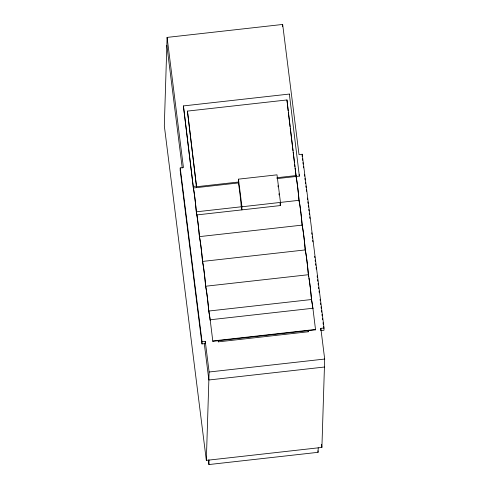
<?xml version="1.0" encoding="UTF-8"?>
<svg xmlns="http://www.w3.org/2000/svg" width="489" height="489" viewBox="0 0 489 489"><rect width="100%" height="100%" fill="white"/><g stroke="black" fill="none" stroke-linecap="round" stroke-linejoin="round"><path stroke-width="0.73" d="M167.097 37.402L164.316 125.783L206.334 460.375L321.903 447.423L324.684 359.048L320.827 328.351L324.036 327.991L302.22 154.243L299.011 154.603L282.666 24.45L167.097 37.402L183.436 167.556L180.227 167.916L180.16 170.196L201.975 343.944L205.184 343.584L205.258 341.304L202.049 341.658L201.975 343.944M276.878 178.632L299.354 176.113L289.354 94.053L183.412 105.924L193.516 189.133A14.664 0.642 83.6 0 1 196.022 209.084L196.627 213.938A14.664 0.642 83.6 0 1 199.133 233.889L199.744 238.742A14.664 0.642 83.6 0 1 202.25 258.693L202.856 263.547A14.664 0.642 83.6 0 1 205.362 283.498L205.973 288.351A14.664 0.642 83.6 0 1 208.479 308.302L209.103 313.284A16.333 0.715 83.6 0 1 209.891 318.217L210.178 320.295M187.44 111.101L196.621 187.629L187.44 111.101L286.964 99.952L296.138 176.474A15.96 0.697 83.6 0 1 299.042 200.313L299.769 204.255A15.96 0.697 83.6 0 1 302.159 225.117A15.96 0.697 83.6 0 1 305.277 249.916A15.96 0.697 83.6 0 1 308.388 274.72A15.96 0.697 83.6 0 1 311.505 299.525A17.628 0.77 83.6 0 1 312.905 308.259L315.552 329.824L212.825 341.334L210.172 319.775A17.628 0.77 83.6 0 0 208.772 311.035A15.96 0.697 83.6 0 0 205.661 286.23A15.96 0.697 83.6 0 0 202.544 261.432A15.96 0.697 83.6 0 0 199.426 236.627A15.96 0.697 83.6 0 0 197.043 215.771L196.315 211.823A15.96 0.697 83.6 0 0 193.412 187.984L183.412 105.924M206.334 460.375L209.115 372.001L205.258 341.304M318.217 447.759L318.07 452.319L208.919 464.55L209.066 459.99M212.825 341.334L212.837 340.955L315.564 329.445L315.552 329.824M308.284 330.289L308.235 331.774L218.345 341.848L218.394 340.362M238.473 179.157L241.945 206.774L241.847 209.885L241.26 206.786A15.96 0.697 83.6 0 0 238.357 182.953L238.473 179.157L277 174.836L280.466 202.458L280.368 205.563L196.902 214.922M282.599 26.626L282.666 24.45M286.964 99.952L288.125 110.722M289.335 94.621L289.354 94.053M302.147 156.529L302.22 154.243M320.827 328.351L320.753 330.631L323.969 330.271L324.036 327.991M193.216 186.45L196.425 186.089M196.651 186.719L238.381 182.042M276.908 177.727L296.169 175.569M238.357 182.953L193.412 187.984L193.198 187.018M196.315 211.823L241.26 206.786M241.945 206.774L299.042 200.313M199.426 236.627L302.159 225.117M202.544 261.432L305.277 249.916M205.661 286.23L308.388 274.72M208.772 311.035L311.505 299.525M210.172 319.775L312.905 308.259M209.115 372.001L324.684 359.048M324.433 367.031L208.858 379.984L204.298 343.645M296.077 176.871L296.242 177.623A14.664 0.642 83.6 0 1 298.479 194.714M299.023 200.906L299.36 202.428M302.361 226.725L301.866 222.379A14.664 0.642 83.6 0 0 300.998 213.944M305.368 251.022L305.588 252.031A14.664 0.642 83.6 0 1 308.094 271.982L308.7 276.835M279.995 203.436L280.368 205.563M312.911 308.785L312.624 306.701A16.333 0.715 83.6 0 0 311.835 301.768L311.261 297.44M299.158 174.579L299.354 176.113M296.138 176.474L295.118 168.137M302.434 158.791L302.624 160.3M302.905 162.568L303.094 164.078M303.382 166.346L303.571 167.855M304.427 174.659L304.616 176.168M304.898 178.43L305.087 179.946M305.374 182.208L305.564 183.723M305.851 185.985L306.041 187.501M306.322 189.763L306.511 191.272M307.367 198.076L307.557 199.585M307.838 201.853L308.027 203.363M308.314 205.631L308.504 207.14M308.791 209.402L308.981 210.918M309.262 213.18L309.451 214.695M309.739 216.957L309.928 218.467M311.731 232.825L311.921 234.335M312.202 236.603L312.392 238.112M312.679 240.374L312.868 241.89M314.671 256.242L314.861 257.752M315.142 260.02L315.332 261.529M315.619 263.797L315.808 265.307M316.096 267.575L316.285 269.084M317.135 275.882L317.324 277.391M317.612 279.659L317.801 281.169M318.082 283.437L318.278 284.946M318.559 287.214L318.749 288.724M319.036 290.992L319.225 292.501M320.075 299.299L320.264 300.808M320.552 303.076L320.741 304.586M321.029 306.854L321.218 308.363M321.499 310.631L321.689 312.141M321.976 314.409L322.165 315.918M322.447 318.186L322.636 319.696M323.015 322.716L323.211 324.225M323.492 326.493L323.681 328.003M308.07 330.448L308.235 331.774M321.524 444.397L321.903 447.423M317.881 450.803L318.07 452.319M218.18 340.521L218.345 341.848M166.841 45.385L182.244 168.02M180.227 167.916L202.049 341.658M208.351 460.008L208.919 464.55M288.308 112.232L290.056 126.584M290.246 128.1L293.003 150.765M293.186 152.275L294.476 162.849M294.659 164.359L294.934 166.627M305.252 250.515L304.977 247.183A14.664 0.642 83.6 0 0 302.948 229.964M298.968 200.239L298.748 197.574A14.664 0.642 83.6 0 0 298.553 195.447M277.984 185.722A15.96 0.697 83.6 0 1 278.137 186.877M278.95 193.705A15.96 0.697 83.6 0 1 279.085 194.964M308.926 278.058A14.664 0.642 83.6 0 1 310.179 287.012M310.27 287.776A14.664 0.642 83.6 0 1 310.729 291.841M310.79 292.416A14.664 0.642 83.6 0 1 311.206 296.786M302.471 227.232A14.664 0.642 83.6 0 1 302.862 229.433M299.58 203.644A14.664 0.642 83.6 0 1 300.931 213.369"/></g></svg>
